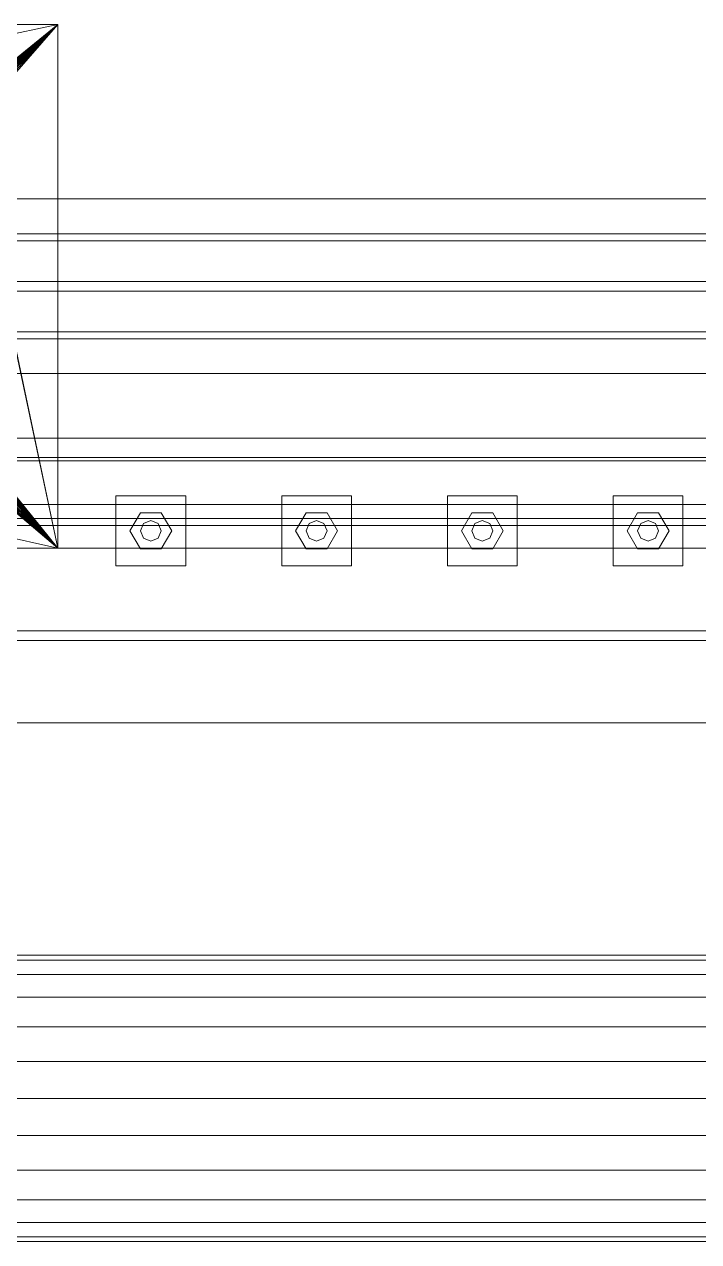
# Model space of a CAD drawing. Header units: millimetres. Extents: x -1970 to 34302, y -65268 to 6837.
# Drawn here: x 12767 to 13154, y -17797 to -17100 of the extents above; entities that cross this region are included whole.
import ezdxf

# ---------------------------------------------------------------- set-up
doc = ezdxf.new("R2010")
doc.units = ezdxf.units.MM
doc.layers.add('superior_mezcladora', color=7, linetype='Continuous', lineweight=0)

msp = doc.modelspace()

# ---------------------------------------------------------------- linework, layer by layer
at = {"layer": 'superior_mezcladora'}
for p, q in [((12486.195, -17100), (12786.195, -17100)), ((12786.195, -17100), (12544.439, -17151.173)), ((12786.195, -17100), (12546.195, -17151)), ((12786.195, -17100), (12721.195, -17152.517)), ((12786.195, -17100), (12722.751, -17151.685)), ((12786.195, -17100), (12724.439, -17151.173)), ((12786.195, -17100), (12726.195, -17151)), ((12786.195, -17100), (12727.951, -17151.173)), ((12786.195, -17100), (12729.639, -17151.685)), ((12786.195, -17100), (12731.195, -17152.517)), ((12786.195, -17100), (12732.559, -17153.636)), ((12786.195, -17100), (12733.678, -17155)), ((12786.195, -17100), (12734.51, -17156.556)), ((12786.195, -17100), (12735.022, -17158.244)), ((12786.195, -17100), (12786.195, -17400)), ((12786.195, -17400), (12735.022, -17158.244)), ((12786.195, -17400), (12735.195, -17160)), ((10569.529, -17200), (16769.529, -17200)), ((14691.451, -17220), (12624.784, -17220)), ((12626.305, -17220), (14692.972, -17220)), ((14712.752, -17220), (12646.085, -17220)), ((12647.606, -17220), (14714.273, -17220)), ((12626.305, -17224), (14692.972, -17224)), ((14712.752, -17224), (12646.085, -17224)), ((10569.529, -17247.2), (16769.529, -17247.2)), ((16769.529, -17252.8), (10569.529, -17252.8)), ((14692.972, -17276), (12626.305, -17276)), ((12646.085, -17276), (14712.752, -17276)), ((12624.784, -17280), (14691.451, -17280)), ((14692.972, -17280), (12626.305, -17280)), ((12646.085, -17280), (14712.752, -17280)), ((14714.273, -17280), (12647.606, -17280)), ((16769.529, -17300), (10569.529, -17300)), ((10569.529, -17337), (16769.529, -17337)), ((12733.678, -17335), (12786.195, -17400)), ((12734.51, -17336.556), (12786.195, -17400)), ((12735.022, -17338.244), (12786.195, -17400)), ((12735.195, -17340), (12786.195, -17400)), ((10569.529, -17348), (16769.529, -17348)), ((12551.195, -17347.483), (12786.195, -17400)), ((12729.639, -17348.315), (12786.195, -17400)), ((12731.195, -17347.483), (12786.195, -17400)), ((12732.559, -17346.364), (12786.195, -17400)), ((12733.678, -17345), (12786.195, -17400)), ((12734.51, -17343.444), (12786.195, -17400)), ((12735.022, -17341.756), (12786.195, -17400)), ((10569.529, -17350), (16769.529, -17350)), ((12726.195, -17349), (12786.195, -17400)), ((12727.951, -17348.827), (12786.195, -17400)), ((16769.529, -17375), (10569.529, -17375)), ((10594.529, -17375), (16169.529, -17375)), ((12819.529, -17410), (12819.529, -17370)), ((12819.529, -17370), (12859.529, -17370)), ((12859.529, -17370), (12859.529, -17410)), ((12914.529, -17410), (12914.529, -17370)), ((12914.529, -17370), (12954.529, -17370)), ((12954.529, -17370), (12954.529, -17410)), ((13009.529, -17410), (13009.529, -17370)), ((13009.529, -17370), (13049.529, -17370)), ((13049.529, -17370), (13049.529, -17410)), ((13104.529, -17410), (13104.529, -17370)), ((13104.529, -17370), (13144.529, -17370)), ((13144.529, -17370), (13144.529, -17410)), ((16769.529, -17383), (10569.529, -17383)), ((12827.529, -17390), (12833.529, -17379.608)), ((12833.529, -17379.608), (12845.529, -17379.608)), ((12845.529, -17379.608), (12851.529, -17390)), ((12922.529, -17390), (12928.529, -17379.608)), ((12928.529, -17379.608), (12940.529, -17379.608)), ((12940.529, -17379.608), (12946.529, -17390)), ((13017.529, -17390), (13023.529, -17379.608)), ((13023.529, -17379.608), (13035.529, -17379.608)), ((13035.529, -17379.608), (13041.529, -17390)), ((13112.529, -17390), (13118.529, -17379.608)), ((13118.529, -17379.608), (13130.529, -17379.608)), ((13130.529, -17379.608), (13136.529, -17390)), ((16769.529, -17387), (10569.529, -17387)), ((12833.529, -17400.392), (12827.529, -17390)), ((12833.529, -17390), (12835.286, -17385.757)), ((12835.286, -17394.243), (12833.529, -17390)), ((12835.286, -17385.757), (12839.529, -17384)), ((12839.529, -17384), (12843.771, -17385.757)), ((12843.771, -17385.757), (12845.529, -17390)), ((12845.529, -17390), (12843.771, -17394.243)), ((12851.529, -17390), (12845.529, -17400.392)), ((12928.529, -17400.392), (12922.529, -17390)), ((12928.529, -17390), (12930.286, -17385.757)), ((12930.286, -17394.243), (12928.529, -17390)), ((12930.286, -17385.757), (12934.529, -17384)), ((12934.529, -17384), (12938.771, -17385.757)), ((12938.771, -17385.757), (12940.529, -17390)), ((12940.529, -17390), (12938.771, -17394.243)), ((12946.529, -17390), (12940.529, -17400.392)), ((13023.529, -17400.392), (13017.529, -17390)), ((13023.529, -17390), (13025.286, -17385.757)), ((13025.286, -17394.243), (13023.529, -17390)), ((13025.286, -17385.757), (13029.529, -17384)), ((13029.529, -17384), (13033.771, -17385.757)), ((13033.771, -17385.757), (13035.529, -17390)), ((13035.529, -17390), (13033.771, -17394.243)), ((13041.529, -17390), (13035.529, -17400.392)), ((13118.529, -17400.392), (13112.529, -17390)), ((13118.529, -17390), (13120.286, -17385.757)), ((13120.286, -17394.243), (13118.529, -17390)), ((13120.286, -17385.757), (13124.529, -17384)), ((13124.529, -17384), (13128.771, -17385.757)), ((13128.771, -17385.757), (13130.529, -17390)), ((13130.529, -17390), (13128.771, -17394.243)), ((13136.529, -17390), (13130.529, -17400.392)), ((12839.529, -17396), (12835.286, -17394.243)), ((12843.771, -17394.243), (12839.529, -17396)), ((12934.529, -17396), (12930.286, -17394.243)), ((12938.771, -17394.243), (12934.529, -17396)), ((13029.529, -17396), (13025.286, -17394.243)), ((13033.771, -17394.243), (13029.529, -17396)), ((13124.529, -17396), (13120.286, -17394.243)), ((13128.771, -17394.243), (13124.529, -17396)), ((10494.529, -17400), (16814.529, -17400)), ((12786.195, -17400), (12486.195, -17400)), ((12845.529, -17400.392), (12833.529, -17400.392)), ((12940.529, -17400.392), (12928.529, -17400.392)), ((13035.529, -17400.392), (13023.529, -17400.392)), ((13130.529, -17400.392), (13118.529, -17400.392)), ((12859.529, -17410), (12819.529, -17410)), ((12954.529, -17410), (12914.529, -17410)), ((13049.529, -17410), (13009.529, -17410)), ((13144.529, -17410), (13104.529, -17410)), ((10494.529, -17447.2), (16814.529, -17447.2)), ((16814.529, -17452.8), (10494.529, -17452.8)), ((16814.529, -17500), (10494.529, -17500)), ((16929.529, -17633), (10409.529, -17633)), ((10409.529, -17635.794), (16929.529, -17635.794)), ((10409.529, -17643.986), (16929.529, -17643.986)), ((10409.529, -17657.017), (16929.529, -17657.017)), ((10409.529, -17674), (16929.529, -17674)), ((10409.529, -17693.777), (16929.529, -17693.777)), ((10409.529, -17715), (16929.529, -17715)), ((10409.529, -17736.223), (16929.529, -17736.223)), ((10409.529, -17756), (16929.529, -17756)), ((10409.529, -17772.983), (16929.529, -17772.983)), ((10409.529, -17786.014), (16929.529, -17786.014)), ((10409.529, -17794.206), (16929.529, -17794.206)), ((10409.529, -17797), (16929.529, -17797))]:
    msp.add_line(p, q, dxfattribs=at)

doc.saveas('drawing.dxf')
